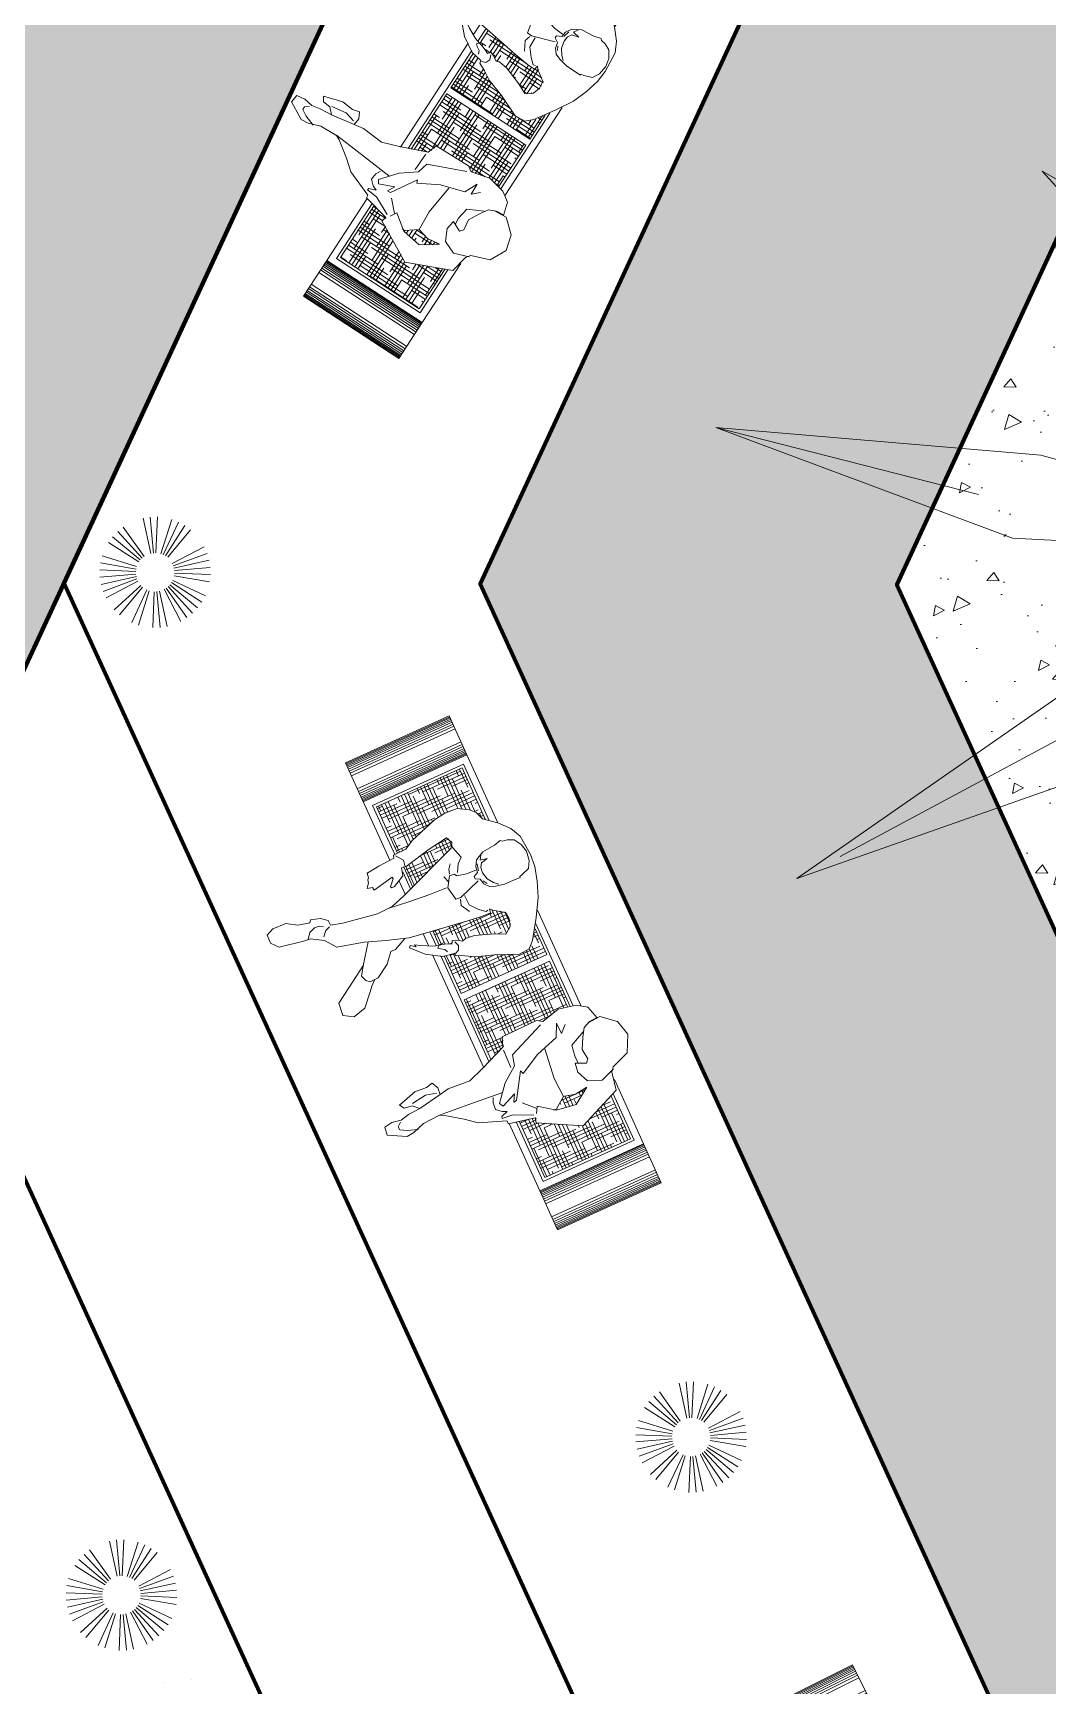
# Model space of a CAD drawing. Header units: millimetres. Extents: x 111 to 1506, y 14 to 566.
# Drawn here: x 217.53 to 222.9, y 136.67 to 145.41 of the extents above; entities that cross this region are included whole.
import ezdxf

# ---------------------------------------------------------------- set-up
doc = ezdxf.new("R2010")
doc.units = ezdxf.units.MM
for name, color, linetype, lineweight in [('ARBOLES', 78, 'Continuous', 5), ('G', 254, 'Continuous', 5), ('GRASS', 56, 'Continuous', 0), ('mobiliario', 45, 'Continuous', 13), ('PALMERAS114', 114, 'Continuous', 5), ('PLUMA 0.00', 252, 'Continuous', 0), ('trazado', 253, 'Continuous', 5), ('Trees', 82, 'Continuous', 0)]:
    doc.layers.add(name, color=color, linetype=linetype, lineweight=lineweight)
doc.styles.add('ATTR', font='romans.shx', dxfattribs={"width": 0.8, "height": 2.52})
pattern_1 = [(22.914772, (797.12783, 1599.99595), (0.097837146, 0.241122153), [0.552, -0.184]), (112.914772, (797.29731, 1600.0676), (0.097837146, 0.241122153), [0.552, -0.184])]
pattern_2 = [(360, (2.309277, 33.903915), (0.05, 0.0125), [0.2, -0.1]), (90, (2.309277, 33.903915), (-0.0125, -0.05), [0.2, -0.1])]

# ---------------------------------------------------------------- blocks, each defined once
blk = doc.blocks.new('persona 1')
at = {"layer": 'mobiliario', "color": 32, "lineweight": 9}
for p, q in [((768301.7249, 8993267.208), (768301.7749, 8993267.2519)), ((768301.7749, 8993267.2519), (768301.8256, 8993267.2761)), ((768301.8158, 8993267.2141), (768301.8293, 8993267.2442)), ((768301.8256, 8993267.2761), (768301.9237, 8993267.285)), ((768301.8293, 8993267.2442), (768301.8629, 8993267.2653)), ((768301.8629, 8993267.2653), (768301.902, 8993267.2743)), ((768301.902, 8993267.2743), (768301.9465, 8993267.2687)), ((768301.9237, 8993267.285), (768301.983, 8993267.28)), ((768301.9465, 8993267.2687), (768301.9793, 8993267.2503)), ((768301.9793, 8993267.2503), (768301.9931, 8993267.2114)), ((768301.983, 8993267.28), (768302.0501, 8993267.263)), ((768302.0501, 8993267.263), (768302.1202, 8993267.2363)), ((768302.1202, 8993267.2363), (768302.2033, 8993267.1879)), ((768301.6781, 8993267.1494), (768301.7249, 8993267.208)), ((768301.8047, 8993267.1841), (768301.8117, 8993267.1918)), ((768301.8134, 8993267.1499), (768301.8047, 8993267.1841)), ((768301.8117, 8993267.1918), (768301.8158, 8993267.2141)), ((768301.8202, 8993267.0866), (768301.8134, 8993267.1499)), ((768301.9931, 8993267.2114), (768301.9962, 8993267.1968)), ((768301.9962, 8993267.1968), (768302.0011, 8993267.197)), ((768302.0001, 8993267.16), (768301.9994, 8993267.118)), ((768302.0011, 8993267.197), (768302.0001, 8993267.16)), ((768302.2033, 8993267.1879), (768302.2944, 8993267.1275)), ((768301.5856, 8993267.0619), (768301.6155, 8993267.1124)), ((768301.6155, 8993267.1124), (768301.6392, 8993267.1355)), ((768301.6392, 8993267.1355), (768301.6781, 8993267.1494)), ((768301.8423, 8993267.0452), (768301.8202, 8993267.0866)), ((768301.8284, 8993267.0738), (768301.8498, 8993267.0601)), ((768301.8498, 8993267.0601), (768301.8567, 8993267.0937)), ((768301.8567, 8993267.0937), (768301.8643, 8993267.0607)), ((768301.9436, 8993267.0535), (768301.9719, 8993267.0734)), ((768301.9719, 8993267.0734), (768301.9877, 8993267.0927)), ((768301.9912, 8993267.0758), (768301.98, 8993267.0483)), ((768301.9994, 8993267.118), (768301.9912, 8993267.0758)), ((768302.2944, 8993267.1275), (768302.3227, 8993267.0966)), ((768302.3227, 8993267.0966), (768302.3273, 8993267.045)), ((768301.5807, 8993267.0001), (768301.5856, 8993267.0619)), ((768301.5904, 8993266.9438), (768301.5807, 8993267.0001)), ((768301.87, 8993267.029), (768301.8423, 8993267.0452)), ((768301.8603, 8993267.04), (768301.8922, 8993267.0329)), ((768301.8643, 8993267.0607), (768301.8835, 8993267.049)), ((768301.8971, 8993267.0249), (768301.87, 8993267.029)), ((768301.8851, 8993267.0222), (768301.882, 8993266.9753)), ((768301.8835, 8993267.049), (768301.9085, 8993267.0459)), ((768301.908, 8993267.0035), (768301.8971, 8993267.0249)), ((768301.9199, 8993267.0024), (768301.908, 8993267.0035)), ((768301.9085, 8993267.0459), (768301.9436, 8993267.0535)), ((768301.9318, 8993267.0237), (768301.9199, 8993267.0024)), ((768301.9586, 8993267.0301), (768301.9318, 8993267.0237)), ((768301.9711, 8993266.905), (768301.9347, 8993267.0119)), ((768301.9438, 8993267.0333), (768301.9633, 8993267.0441)), ((768301.98, 8993267.0483), (768301.9586, 8993267.0301)), ((768302.0872, 8993267.0156), (768302.0753, 8993267.0053)), ((768302.0753, 8993267.0053), (768302.0952, 8993267.0012)), ((768302.081, 8993266.9858), (768302.0782, 8993266.9956)), ((768302.1221, 8993267.0663), (768302.0872, 8993267.0156)), ((768302.0952, 8993267.0012), (768302.0943, 8993266.9617)), ((768302.1564, 8993267.0702), (768302.1221, 8993267.0663)), ((768302.1913, 8993267.0593), (768302.1564, 8993267.0702)), ((768302.2148, 8993267.0257), (768302.1913, 8993267.0593)), ((768302.1921, 8993266.978), (768302.2148, 8993267.0257)), ((768302.3273, 8993267.045), (768302.2823, 8993266.9397)), ((768301.6352, 8993266.8076), (768301.5904, 8993266.9438)), ((768301.7196, 8993266.9737), (768301.6906, 8993266.9602)), ((768301.6906, 8993266.9602), (768301.7043, 8993266.8646)), ((768301.7423, 8993266.9598), (768301.7196, 8993266.9737)), ((768301.7351, 8993266.9642), (768301.7785, 8993266.9785)), ((768301.8551, 8993266.6662), (768301.7423, 8993266.9598)), ((768301.7785, 8993266.9785), (768301.8004, 8993266.9843)), ((768301.8004, 8993266.9843), (768301.8237, 8993266.9582)), ((768301.8281, 8993266.9091), (768301.8077, 8993266.9255)), ((768301.8237, 8993266.9582), (768301.8589, 8993266.9399)), ((768301.8596, 8993266.9227), (768301.8581, 8993266.898)), ((768301.8715, 8993266.9305), (768301.8596, 8993266.9227)), ((768301.882, 8993266.9753), (768301.8715, 8993266.9305)), ((768301.9703, 8993266.9247), (768302.0194, 8993266.9267)), ((768302.0194, 8993266.9267), (768302.0575, 8993266.9578)), ((768302.0575, 8993266.9578), (768302.081, 8993266.9858)), ((768302.0943, 8993266.9617), (768302.0849, 8993266.8899)), ((768302.1612, 8993266.8905), (768302.1921, 8993266.978)), ((768302.2823, 8993266.9397), (768302.2538, 8993266.8523)), ((768301.7043, 8993266.8646), (768301.7343, 8993266.7328)), ((768301.8505, 8993266.9026), (768301.8281, 8993266.9091)), ((768301.8833, 8993266.8842), (768301.8517, 8993266.8731)), ((768301.8581, 8993266.898), (768301.9061, 8993266.8679)), ((768301.8998, 8993266.7789), (768301.9038, 8993266.8628)), ((768301.9061, 8993266.8679), (768301.9696, 8993266.8803)), ((768301.9696, 8993266.8803), (768301.9711, 8993266.905)), ((768301.9786, 8993266.9004), (768302.0061, 8993266.8916)), ((768302.0061, 8993266.8916), (768302.0494, 8993266.9155)), ((768302.0849, 8993266.8899), (768302.0446, 8993266.6074)), ((768302.1556, 8993266.8459), (768302.1612, 8993266.8905)), ((768302.1612, 8993266.8289), (768302.1556, 8993266.8459)), ((768302.2538, 8993266.8523), (768302.2285, 8993266.8094)), ((768301.6592, 8993266.7643), (768301.6352, 8993266.8076)), ((768301.6617, 8993266.7003), (768301.6592, 8993266.7643)), ((768301.8893, 8993266.675), (768301.8998, 8993266.7789)), ((768302.1383, 8993266.7861), (768302.1473, 8993266.8086)), ((768302.1535, 8993266.7768), (768302.1383, 8993266.7861)), ((768302.1444, 8993266.7592), (768302.1535, 8993266.7768)), ((768302.1473, 8993266.8086), (768302.1612, 8993266.8289)), ((768302.1722, 8993266.8022), (768302.1503, 8993266.794)), ((768302.1922, 8993266.7932), (768302.1722, 8993266.8022)), ((768302.1981, 8993266.7688), (768302.188, 8993266.7142)), ((768302.2004, 8993266.7738), (768302.1922, 8993266.7932)), ((768302.2103, 8993266.7717), (768302.1981, 8993266.7688)), ((768302.2285, 8993266.8094), (768302.2103, 8993266.7717)), ((768301.6742, 8993266.6959), (768301.6617, 8993266.7003)), ((768301.7023, 8993266.7328), (768301.6676, 8993266.7079)), ((768301.6799, 8993266.6172), (768301.6742, 8993266.6959)), ((768301.7333, 8993266.7272), (768301.7023, 8993266.7328)), ((768301.7343, 8993266.7328), (768301.7303, 8993266.7105)), ((768301.7303, 8993266.7105), (768301.7676, 8993266.6996)), ((768301.7676, 8993266.6996), (768301.797, 8993266.6442)), ((768302.0999, 8993266.6416), (768302.1249, 8993266.6919)), ((768302.1249, 8993266.6919), (768302.1337, 8993266.7194)), ((768302.1337, 8993266.7194), (768302.1355, 8993266.7342)), ((768302.1355, 8993266.7342), (768302.1444, 8993266.7592)), ((768302.1357, 8993266.716), (768302.1434, 8993266.7101)), ((768302.1434, 8993266.7101), (768302.1518, 8993266.7192)), ((768302.188, 8993266.7142), (768302.1441, 8993266.6434)), ((768302.1518, 8993266.7192), (768302.1623, 8993266.7371)), ((768302.1623, 8993266.7371), (768302.1782, 8993266.744)), ((768301.6874, 8993266.5535), (768301.6799, 8993266.6172)), ((768301.7621, 8993266.6526), (768301.7523, 8993266.6522)), ((768301.7523, 8993266.6522), (768301.7737, 8993266.5496)), ((768301.7903, 8993266.6266), (768301.7621, 8993266.6526)), ((768301.7975, 8993266.6294), (768301.7903, 8993266.6266)), ((768301.797, 8993266.6442), (768301.7975, 8993266.6294)), ((768301.8777, 8993266.5957), (768301.8551, 8993266.6662)), ((768301.8786, 8993266.574), (768301.8893, 8993266.675)), ((768302.0795, 8993266.5964), (768302.0958, 8993266.6193)), ((768302.0837, 8993266.6163), (768302.0999, 8993266.6416)), ((768302.0958, 8993266.6193), (768302.0837, 8993266.6163)), ((768302.1441, 8993266.6434), (768302.0872, 8993266.5894)), ((768301.7097, 8993266.5495), (768301.6874, 8993266.5535)), ((768301.7174, 8993266.5424), (768301.7097, 8993266.5495)), ((768301.7322, 8993266.5405), (768301.7174, 8993266.5424)), ((768301.745, 8993266.5287), (768301.7322, 8993266.5405)), ((768301.7589, 8993266.549), (768301.7526, 8993266.5241)), ((768301.7737, 8993266.5496), (768301.7589, 8993266.549)), ((768301.8808, 8993266.5194), (768301.8777, 8993266.5957)), ((768302.0446, 8993266.6074), (768302.0095, 8993266.5024)), ((768302.0676, 8993266.527), (768302.0379, 8993266.5872)), ((768302.0872, 8993266.5894), (768302.0795, 8993266.5964)), ((768301.7526, 8993266.5241), (768301.745, 8993266.5287)), ((768301.853, 8993266.3532), (768301.8808, 8993266.5194)), ((768302.0095, 8993266.5024), (768301.9764, 8993266.4075)), ((768302.0661, 8993266.5023), (768302.0676, 8993266.527)), ((768302.1145, 8993266.4623), (768302.0661, 8993266.5023)), ((768302.1541, 8993266.3974), (768302.1145, 8993266.4623)), ((768301.9764, 8993266.4075), (768301.9446, 8993266.2805)), ((768301.9823, 8993266.4245), (768302.0744, 8993266.3572)), ((768302.1557, 8993266.3556), (768302.1541, 8993266.3974)), ((768302.178, 8993266.354), (768302.1547, 8993266.3808)), ((768301.8381, 8993266.2959), (768301.853, 8993266.3532)), ((768302.0717, 8993266.3593), (768302.1406, 8993266.2535)), ((768302.0744, 8993266.3572), (768302.115, 8993266.3293)), ((768302.115, 8993266.3293), (768302.1416, 8993266.3402)), ((768302.1416, 8993266.3402), (768302.1557, 8993266.3556)), ((768302.1985, 8993266.336), (768302.178, 8993266.354)), ((768302.1985, 8993266.336), (768302.2579, 8993266.2819)), ((768301.7771, 8993266.222), (768301.79, 8993266.2669)), ((768301.7873, 8993266.2126), (768301.7771, 8993266.222)), ((768301.79, 8993266.2669), (768301.8135, 8993266.2949)), ((768301.8135, 8993266.2949), (768301.8381, 8993266.2959)), ((768301.8189, 8993266.2237), (768301.8204, 8993266.2459)), ((768301.8299, 8993266.1946), (768301.8189, 8993266.2237)), ((768301.8204, 8993266.2459), (768301.832, 8993266.2637)), ((768301.8516, 8993266.2669), (768301.8433, 8993266.2888)), ((768301.8746, 8993266.2457), (768301.8516, 8993266.2669)), ((768301.892, 8993266.2414), (768301.8573, 8993266.1858)), ((768301.9446, 8993266.2805), (768301.892, 8993266.2414)), ((768302.1869, 8993266.1812), (768302.1406, 8993266.2535)), ((768302.2579, 8993266.2819), (768302.2749, 8993266.2204)), ((768301.7447, 8993266.1098), (768301.7748, 8993266.1579)), ((768301.7748, 8993266.1579), (768301.7873, 8993266.2126)), ((768301.8554, 8993266.1734), (768301.8299, 8993266.1946)), ((768301.8538, 8993266.1512), (768301.8325, 8993266.0347)), ((768301.8573, 8993266.1858), (768301.8538, 8993266.1512)), ((768302.2475, 8993266.1742), (768302.1869, 8993266.1812)), ((768302.2749, 8993266.2204), (768302.2475, 8993266.1742)), ((768301.7425, 8993266.0432), (768301.7447, 8993266.1098)), ((768301.7587, 8993266.0069), (768301.7425, 8993266.0432)), ((768301.7981, 8993266.006), (768301.7587, 8993266.0069)), ((768301.8325, 8993266.0347), (768301.7981, 8993266.006))]:
    blk.add_line(p, q, dxfattribs=at)
blk = doc.blocks.new('persona 2')
at = {"layer": 'mobiliario', "color": 32, "lineweight": 9}
for p, q in [((768302.5011, 8993267.2614), (768302.5569, 8993267.3259)), ((768302.5569, 8993267.3259), (768302.6311, 8993267.3463)), ((768302.6311, 8993267.3463), (768302.7096, 8993267.3066)), ((768302.7096, 8993267.3066), (768302.7416, 8993267.2198)), ((768302.407, 8993267.182), (768302.4385, 8993267.2281)), ((768302.4385, 8993267.2281), (768302.5022, 8993267.2463)), ((768302.502, 8993267.207), (768302.4992, 8993267.2455)), ((768302.5056, 8993267.1996), (768302.5011, 8993267.2614)), ((768302.3905, 8993267.0977), (768302.407, 8993267.182)), ((768302.5181, 8993267.1734), (768302.502, 8993267.207)), ((768302.5562, 8993267.1489), (768302.5181, 8993267.1734)), ((768302.5342, 8993267.1595), (768302.5698, 8993267.0864)), ((768302.7416, 8993267.2198), (768302.7623, 8993267.2046)), ((768302.7508, 8993267.2174), (768302.7771, 8993267.1467)), ((768302.7623, 8993267.2046), (768302.8467, 8993267.188)), ((768302.8467, 8993267.188), (768302.9361, 8993266.9783)), ((768302.4121, 8993267.0086), (768302.3905, 8993267.0977)), ((768302.4692, 8993267.0973), (768302.5002, 8993267.0648)), ((768302.6081, 8993267.1209), (768302.5562, 8993267.1489)), ((768302.5698, 8993267.0864), (768302.6264, 8993267.0769)), ((768302.659, 8993267.1276), (768302.6081, 8993267.1209)), ((768302.6264, 8993267.0769), (768302.6565, 8993267.0791)), ((768302.653, 8993267.0652), (768302.6752, 8993267.1137)), ((768302.6752, 8993267.1137), (768302.659, 8993267.1276)), ((768302.7514, 8993267.0844), (768302.6958, 8993267.0592)), ((768302.7771, 8993267.1467), (768302.7514, 8993267.0844)), ((768302.3958, 8993266.9832), (768302.4121, 8993267.0086)), ((768302.5002, 8993267.0648), (768302.4459, 8993267.0639)), ((768302.4459, 8993267.0639), (768302.507, 8993267.0336)), ((768302.507, 8993267.0336), (768302.5424, 8993266.9212)), ((768302.6958, 8993267.0592), (768302.653, 8993267.0652)), ((768302.7716, 8993266.9514), (768302.7858, 8993267.0068)), ((768302.7858, 8993267.0068), (768302.7768, 8993267.0681)), ((768302.7768, 8993267.0681), (768302.8308, 8993266.9904)), ((768302.3996, 8993266.8051), (768302.3958, 8993266.9832)), ((768302.4957, 8993266.8151), (768302.4224, 8993266.9912)), ((768302.5333, 8993266.9629), (768302.6767, 8993266.946)), ((768302.5424, 8993266.9212), (768302.5964, 8993266.8238)), ((768302.6767, 8993266.946), (768302.7716, 8993266.9514)), ((768302.7716, 8993266.9514), (768302.8119, 8993266.8968)), ((768302.8308, 8993266.9904), (768302.8165, 8993266.8956)), ((768302.9361, 8993266.9783), (768302.8322, 8993266.7834)), ((768302.8165, 8993266.8956), (768302.763, 8993266.8207)), ((768302.4446, 8993266.7887), (768302.3996, 8993266.8051)), ((768302.4961, 8993266.6624), (768302.4446, 8993266.7887)), ((768302.4585, 8993266.7852), (768302.5464, 8993266.7825)), ((768302.5465, 8993266.8021), (768302.4957, 8993266.8151)), ((768302.6017, 8993266.729), (768302.5465, 8993266.8021)), ((768302.5964, 8993266.8238), (768302.5801, 8993266.8181)), ((768302.5801, 8993266.8181), (768302.699, 8993266.7436)), ((768302.771, 8993266.8138), (768302.7187, 8993266.7631)), ((768302.752, 8993266.7005), (768302.7941, 8993266.7882)), ((768302.763, 8993266.8207), (768302.793, 8993266.8032)), ((768302.8091, 8993266.7893), (768302.7819, 8993266.6634)), ((768302.8322, 8993266.7834), (768302.8091, 8993266.7893)), ((768302.679, 8993266.665), (768302.6017, 8993266.729)), ((768302.6374, 8993266.6953), (768302.6252, 8993266.5508)), ((768302.7001, 8993266.7285), (768302.6654, 8993266.7472)), ((768302.6654, 8993266.7472), (768302.6964, 8993266.6754)), ((768302.699, 8993266.7436), (768302.7001, 8993266.7285)), ((768302.7483, 8993266.6474), (768302.752, 8993266.7005)), ((768302.5247, 8993266.5814), (768302.4961, 8993266.6624)), ((768302.6407, 8993266.6502), (768302.6627, 8993266.6397)), ((768302.6627, 8993266.6397), (768302.6962, 8993266.636)), ((768302.6964, 8993266.6754), (768302.679, 8993266.665)), ((768302.6962, 8993266.636), (768302.7171, 8993266.6602)), ((768302.7171, 8993266.6602), (768302.7276, 8993266.6821)), ((768302.7669, 8993266.6623), (768302.72, 8993266.5365)), ((768302.7276, 8993266.6821), (768302.7391, 8993266.6497)), ((768302.7391, 8993266.6497), (768302.7483, 8993266.6474)), ((768302.7819, 8993266.6634), (768302.7669, 8993266.6623)), ((768302.5173, 8993266.475), (768302.5247, 8993266.5814)), ((768302.6252, 8993266.5508), (768302.6119, 8993266.3869)), ((768302.72, 8993266.5365), (768302.677, 8993266.4835)), ((768302.5252, 8993266.4287), (768302.5173, 8993266.475)), ((768302.677, 8993266.4835), (768302.6235, 8993266.4086)), ((768302.4619, 8993266.4167), (768302.4917, 8993266.4324)), ((768302.4695, 8993266.3839), (768302.4619, 8993266.4167)), ((768302.4646, 8993266.3261), (768302.4695, 8993266.3839)), ((768302.4917, 8993266.4324), (768302.5252, 8993266.4287)), ((768302.5124, 8993266.4172), (768302.4995, 8993266.3664)), ((768302.5252, 8993266.4287), (768302.5455, 8993266.3153)), ((768302.6235, 8993266.4086), (768302.6129, 8993266.3867)), ((768302.6129, 8993266.3867), (768302.616, 8993266.3023)), ((768302.4919, 8993266.2355), (768302.4646, 8993266.3261)), ((768302.4995, 8993266.3664), (768302.5107, 8993266.2947)), ((768302.5455, 8993266.3153), (768302.5188, 8993266.2877)), ((768302.5499, 8993266.2552), (768302.5455, 8993266.3153)), ((768302.616, 8993266.3023), (768302.6275, 8993266.2698)), ((768302.514, 8993266.2496), (768302.4919, 8993266.2355)), ((768302.5188, 8993266.2877), (768302.514, 8993266.2496)), ((768302.559, 8993266.2135), (768302.5499, 8993266.2552)), ((768302.6145, 8993266.219), (768302.6321, 8993266.2687)), ((768302.6275, 8993266.2698), (768302.6368, 8993266.244)), ((768302.6368, 8993266.244), (768302.6411, 8993266.2073)), ((768302.5516, 8993266.1698), (768302.559, 8993266.2135)), ((768302.5574, 8993266.1303), (768302.5516, 8993266.1698)), ((768302.567, 8993266.2065), (768302.582, 8993266.188)), ((768302.582, 8993266.188), (768302.597, 8993266.189)), ((768302.6411, 8993266.2073), (768302.5956, 8993266.1254)), ((768302.597, 8993266.189), (768302.6145, 8993266.219)), ((768302.5956, 8993266.1254), (768302.5574, 8993266.1303))]:
    blk.add_line(p, q, dxfattribs=at)
blk = doc.blocks.new('bloque1')
at = {"layer": 'mobiliario'}
h = blk.add_hatch(dxfattribs=at)
h.set_pattern_fill('HOUND', color=250, scale=0.2, style=0)
h.set_pattern_definition(pattern_2)
h.paths.add_polyline_path([(256.2525, 18.257), (256.2562, 18.3034), (256.2787, 18.3412), (256.2964, 18.3586), (256.3256, 18.369), (256.3306, 18.3753), (256.1335, 18.3753), (256.1335, 18.0453), (256.3128, 18.0453), (256.3114, 18.0802), (256.2935, 18.1127), (256.2598, 18.2148)])
h = blk.add_hatch(dxfattribs=at)
h.set_pattern_fill('HOUND', color=250, scale=0.2, style=0)
h.set_pattern_definition(pattern_2)
h.paths.add_polyline_path([(256.3738, 18.2268), (256.3567, 18.2372), (256.335, 18.2271), (256.3453, 18.1554), (256.3677, 18.0566), (256.3657, 18.0453), (256.4435, 18.0453)])
h.paths.add_polyline_path([(256.7111, 18.2405), (256.7281, 18.2763), (256.7105, 18.3014), (256.6843, 18.3096), (256.6586, 18.3067), (256.6324, 18.2687), (256.6235, 18.2609), (256.6384, 18.2578), (256.6378, 18.2282), (256.6307, 18.1744), (256.6123, 18.0453), (256.6669, 18.0453), (256.6673, 18.0465), (256.6687, 18.0576), (256.6753, 18.0764), (256.6821, 18.0896), (256.6708, 18.0965), (256.6775, 18.1134), (256.6879, 18.1286), (256.6837, 18.1414), (256.6879, 18.1748)])
h.paths.add_polyline_path([(256.853, 18.3753), (256.7535, 18.3753), (256.7878, 18.3526), (256.8091, 18.3294), (256.8125, 18.2907), (256.7788, 18.2118), (256.7574, 18.1462), (256.7384, 18.114), (256.7248, 18.0858), (256.7156, 18.0836), (256.7085, 18.0453), (256.853, 18.0453)])
h = blk.add_hatch(dxfattribs=at)
h.set_pattern_fill('HOUND', color=250, scale=0.2, style=0)
h.set_pattern_definition(pattern_2)
h.paths.add_polyline_path([(257.0489, 18.2496), (257.0611, 18.2686), (257.0449, 18.3354), (257.0527, 18.3753), (256.878, 18.3753), (256.878, 18.0453), (257.1093, 18.0453), (257.0855, 18.1037), (257.0517, 18.116)])
h.paths.add_polyline_path([(257.5635, 18.3753), (257.399, 18.3753), (257.4541, 18.2459), (257.3762, 18.0997), (257.3589, 18.1041), (257.3462, 18.0453), (257.5635, 18.0453)])
h = blk.add_hatch(dxfattribs=at)
h.set_pattern_fill('HOUND', color=250, scale=0.2, style=0)
h.set_pattern_definition(pattern_2)
h.paths.add_polyline_path([(257.3752, 18.2549), (257.3346, 18.3132), (257.3414, 18.2672), (257.3308, 18.2257), (257.361, 18.1848), (257.361, 18.179), (257.3644, 18.1839)])
at = {"layer": 'mobiliario', "color": 250}
for p, q in [((255.9485, 18.0103), (255.9485, 18.4103)), ((256.0985, 18.4103), (255.9485, 18.4103)), ((255.9518, 18.4103), (255.9518, 18.0103)), ((255.9556, 18.4103), (255.9556, 18.0103)), ((255.9607, 18.4103), (255.9607, 18.0103)), ((255.9665, 18.4103), (255.9665, 18.0103)), ((255.973, 18.4103), (255.973, 18.0103)), ((255.9804, 18.4103), (255.9804, 18.0103)), ((255.9884, 18.4103), (255.9884, 18.0103)), ((255.9985, 18.0103), (255.9985, 18.4103)), ((256.0485, 18.0103), (256.0485, 18.4103)), ((256.0585, 18.4103), (256.0585, 18.0103)), ((256.0666, 18.4103), (256.0666, 18.0103)), ((256.074, 18.4103), (256.074, 18.0103)), ((256.0805, 18.4103), (256.0805, 18.0103)), ((256.0863, 18.4103), (256.0863, 18.0103)), ((256.0913, 18.4103), (256.0913, 18.0103)), ((256.0952, 18.4103), (256.0952, 18.0103)), ((256.0985, 18.0103), (256.0985, 18.4103)), ((256.3586, 18.4103), (256.0985, 18.4103)), ((256.0985, 18.4103), (256.0985, 18.0103)), ((257.0653, 18.4103), (256.6981, 18.4103)), ((257.5985, 18.4103), (257.3507, 18.4103)), ((257.5985, 18.0103), (257.5985, 18.4103)), ((257.5985, 18.4103), (257.7485, 18.4103)), ((257.5985, 18.0103), (257.5985, 18.4103)), ((257.6018, 18.4103), (257.6018, 18.0103)), ((257.6056, 18.4103), (257.6056, 18.0103)), ((257.6107, 18.4103), (257.6107, 18.0103)), ((257.6165, 18.4103), (257.6165, 18.0103)), ((257.623, 18.4103), (257.623, 18.0103)), ((257.6304, 18.4103), (257.6304, 18.0103)), ((257.6384, 18.4103), (257.6384, 18.0103)), ((257.6485, 18.0103), (257.6485, 18.4103)), ((257.6985, 18.0103), (257.6985, 18.4103)), ((257.7085, 18.4103), (257.7085, 18.0103)), ((257.7166, 18.4103), (257.7166, 18.0103)), ((257.724, 18.4103), (257.724, 18.0103)), ((257.7305, 18.4103), (257.7305, 18.0103)), ((257.7363, 18.4103), (257.7363, 18.0103)), ((257.7413, 18.4103), (257.7413, 18.0103)), ((257.7452, 18.4103), (257.7452, 18.0103)), ((257.7485, 18.0103), (257.7485, 18.4103)), ((256.3386, 18.3853), (256.1235, 18.3853)), ((256.1235, 18.3853), (256.1235, 18.0353)), ((256.3306, 18.3753), (256.1335, 18.3753)), ((256.1335, 18.3753), (256.1335, 18.0453)), ((257.0547, 18.3853), (256.7385, 18.3853)), ((256.853, 18.3753), (256.7535, 18.3753)), ((256.853, 18.0453), (256.853, 18.3753)), ((257.0527, 18.3753), (256.878, 18.3753)), ((256.878, 18.0453), (256.878, 18.3753)), ((257.5735, 18.3853), (257.3947, 18.3853)), ((257.5635, 18.3753), (257.399, 18.3753)), ((257.5635, 18.0453), (257.5635, 18.3753)), ((257.5735, 18.0353), (257.5735, 18.3853)), ((256.0985, 18.0103), (255.9485, 18.0103)), ((256.0952, 18.0103), (256.324, 18.0103)), ((256.1235, 18.0353), (256.3132, 18.0353)), ((256.1335, 18.0453), (256.3128, 18.0453)), ((256.3657, 18.0453), (256.4435, 18.0453)), ((256.3802, 18.0353), (256.4474, 18.0353)), ((256.404, 18.0103), (256.457, 18.0103)), ((256.6073, 18.0103), (256.653, 18.0103)), ((256.6109, 18.0353), (256.6637, 18.0353)), ((256.6123, 18.0453), (256.6669, 18.0453)), ((256.688, 18.0103), (257.1236, 18.0103)), ((256.7035, 18.0353), (257.1134, 18.0353)), ((256.7085, 18.0453), (256.853, 18.0453)), ((256.878, 18.0453), (257.1093, 18.0453)), ((257.3386, 18.0103), (257.5985, 18.0103)), ((257.344, 18.0353), (257.5735, 18.0353)), ((257.3462, 18.0453), (257.5635, 18.0453)), ((257.5985, 18.0103), (257.7485, 18.0103))]:
    blk.add_line(p, q, dxfattribs=at)
at = {"layer": 'trazado'}
blk.add_line((257.361, 18.1848), (257.361, 18.1717), dxfattribs=at)
at = {"layer": 'mobiliario', "xscale": 0.75, "yscale": 0.75, "zscale": 0.75}
for name, p in [('persona 2', (-575969.748, -6744931.9903)), ('persona 1', (-575969.933, -6744931.9954))]:
    blk.add_blockref(name, p, dxfattribs=at)
blk = doc.blocks.new('A$C772F565F')
at = {"layer": 'mobiliario', "lineweight": 13, "xscale": 1.506646428533565, "yscale": 1.506646428533565, "zscale": 1.506646428533565}
blk.add_blockref('bloque1', (-385.6239, -26.38), dxfattribs=at)
blk = doc.blocks.new('0Q62D')
at = {"color": 0, "linetype": 'ByBlock'}
for p, q in [((-0.05, 1.11), (0.07, 0.48)), ((-0.03, 0.53), (-0.05, 1.11)), ((-0.03, 0.96), (0.02, 0.52)), ((-0.33, 0.67), (-0.16, 0.38)), ((-0.24, 0.34), (-0.33, 0.67)), ((0.1, 0.29), (0.34, 0.61)), ((0.34, 0.61), (0.15, 0.24)), ((-0.99, 0.59), (-0.35, 0.33)), ((-0.47, 0.19), (-0.99, 0.59)), ((-0.47, 0.28), (-0.92, 0.55)), ((-0.02, 0.02), (-0.03, 0.53)), ((0.28, 0.34), (1, 0.54)), ((1, 0.54), (0.36, 0.26)), ((1, 0.54), (0.41, 0.33)), ((0.02, 0.52), (0.05, 0.51)), ((0.07, 0.48), (0, 0.01)), ((-0.16, 0.38), (-0.02, 0.02)), ((-0.35, 0.33), (0, 0)), ((0, 0), (-0.24, 0.34)), ((0.03, 0.05), (0.28, 0.34)), ((-0.44, 0.21), (-0.38, 0.31)), ((0, 0.01), (0.1, 0.29)), ((0.36, 0.26), (0, 0.01)), ((0.08, 0.09), (0.31, 0.27)), ((-0.09, 0.04), (-0.36, 0.22)), ((0.15, 0.24), (0.03, 0.05)), ((-0.05, 0.01), (-0.47, 0.19)), ((0, 0.01), (0.39, 0.1)), ((0.39, 0.1), (0.83, 0.01)), ((-1.16, -0.15), (-0.66, 0.01)), ((-0.66, 0.01), (-0.05, 0.01)), ((-0.01, 0.01), (-0.62, -0.13)), ((0.01, 0), (-0.09, -0.29)), ((0, -0.42), (0.01, 0)), ((0.02, 0.01), (0.12, -0.52)), ((0.33, -0.36), (0.02, 0.01)), ((0.04, 0.01), (0.28, 0.02)), ((0.83, 0.01), (0.39, -0.02)), ((0.77, 0.01), (0.5, 0.01)), ((-0.2, -0.01), (-0.53, -0.04)), ((0.05, -0.01), (0.37, -0.3)), ((0.39, -0.02), (0.05, -0.01)), ((-0.35, -0.31), (-0.01, -0.04)), ((0, -0.03), (-0.3, -0.43)), ((-0.12, -0.23), (0, -0.03)), ((-1.16, -0.15), (-0.72, -0.06)), ((-0.04, -0.06), (-0.31, -0.35)), ((0.02, -0.06), (0.07, -0.48)), ((-0.62, -0.13), (-1.16, -0.15)), ((-0.16, -0.45), (-0.12, -0.23)), ((-0.09, -0.29), (-0.16, -0.45)), ((0.37, -0.3), (0.6, -0.73)), ((-0.64, -0.6), (-0.35, -0.31)), ((0.6, -0.73), (0.33, -0.36)), ((0.49, -0.56), (0.38, -0.38)), ((-0.3, -0.43), (-0.64, -0.6)), ((0.05, -1.18), (0, -0.42)), ((0.12, -0.52), (0.05, -1.18)), ((0.04, -1.08), (0.05, -0.56))]:
    blk.add_line(p, q, dxfattribs=at)
blk = doc.blocks.new('*E434321')
at = {"layer": 'Trees', "linetype": 'ByBlock', "xscale": -0.3276657665147431, "yscale": 0.3276657665147695, "zscale": 0.3276657665147513, "rotation": 77.65882791872079}
blk.add_blockref('0Q62D', (0.57083, -0.51709), dxfattribs=at)
blk = doc.blocks.new('EVG7')
for p, q in [((-9.2, 18.3), (-24.1, 54.3)), ((-6.6, 19.1), (-16.7, 56.9)), ((-3.9, 19.7), (-9, 58.4)), ((1.6, 19.7), (6.7, 58.4)), ((4.2, 19.1), (14.4, 56.9)), ((6.9, 18.3), (21.8, 54.3)), ((-16, 13.7), (-43.6, 41.3)), ((-13.8, 15.4), (-37.7, 46.5)), ((-11.6, 17), (-31.2, 50.9)), ((9.3, 17), (28.8, 50.9)), ((-20.6, 7), (-56.6, 21.9)), ((-17.8, 11.7), (-48.8, 35.4)), ((15.5, 11.7), (46.4, 35.4)), ((17, 9.4), (50.8, 28.9)), ((18.2, 7), (54.3, 21.9)), ((-21.6, 4.4), (-59.1, 14.4)), ((19.8, 1.7), (58.3, 6.7)), ((-22.2, -1.1), (-61.2, -1.1)), ((-22.2, -3.8), (-60.7, -8.9)), ((-20.6, -9.1), (-56.6, -24)), ((-19.4, -11.6), (-53.1, -31.1)), ((-17.8, -13.9), (-48.8, -37.6)), ((-13.8, -17.6), (-37.7, -48.7)), ((11.5, -17.6), (35.3, -48.7)), ((13.6, -15.9), (41.2, -43.5)), ((15.5, -13.9), (46.4, -37.6)), ((19.3, -6.6), (56.8, -16.6)), ((19.8, -1.1), (58.8, -1.1)), ((19.8, -3.8), (58.3, -8.9)), ((-11.6, -19.2), (-31.2, -53)), ((-9.2, -20.5), (-24.1, -56.5)), ((-6.6, -21.3), (-16.7, -59)), ((-3.9, -21.8), (-9, -60.6)), ((-1.2, -22.1), (-1.2, -61.1)), ((4.2, -21.3), (14.4, -59)), ((6.9, -20.5), (21.8, -56.5)), ((9.3, -19.2), (28.8, -53))]:
    blk.add_line(p, q)
at = {"style": 'ATTR', "width": 0.8, "flags": 9}
blk.add_attdef('ESTCODE', (0, 0), '', height=0.7, dxfattribs=at)
blk = doc.blocks.new('E1E')
at = {"layer": 'ARBOLES', "ltscale": 0.2}
for p, q in [((95.781, 56.921), (95.781, 56.921)), ((95.624, 56.838), (95.624, 56.838))]:
    blk.add_line(p, q, dxfattribs=at)

msp = doc.modelspace()

# ---------------------------------------------------------------- hatches: boundary and pattern name
at = {"layer": 'G', "lineweight": 100, "ltscale": 1000}
h = msp.add_hatch(dxfattribs=at)
h.set_pattern_fill('AR-HBONE', color=256, scale=0.046, angle=-22.085228, style=0)
h.set_pattern_definition(pattern_1)
h.paths.add_polyline_path([(219.43818, 151.03111), (221.19856, 150.07294), (207.97251, 121.48582), (209.62068, 129.8113)])
h = msp.add_hatch(dxfattribs=at)
h.set_pattern_fill('AR-HBONE', color=256, scale=0.046, angle=-22.085228, style=0)
h.set_pattern_definition(pattern_1)
edge = h.paths.add_edge_path()
edge.add_line((235.50294, 146.48372), (237.44709, 145.9959))
edge.add_line((237.44709, 145.9959), (222.91738, 100.98918))
edge.add_line((222.91738, 100.98918), (220.93875, 101.37021))
edge.add_line((220.93875, 101.37021), (235.50409, 146.48343))
at = {"layer": 'GRASS', "lineweight": 100, "ltscale": 1000, "true_color": 0x261a0d}
h = msp.add_hatch(dxfattribs=at)
h.set_pattern_fill('GRAVEL', color=28, scale=1.7, angle=-112.085228)
h.set_pattern_definition([(115.927559, (798.24289, 1598.22259), (-9.063970477, 18.354684393), [0.2287112, -22.6424497]), (72.8845124, (798.14289, 1598.42828), (-6.0948382015, -19.542337304), [0.3924756, -38.8550721]), (20.425219, (798.2584, 1598.80337), (-23.7196500766, -8.721708562), [0.2767396, -27.3972554]), (155.1884607, (798.11386, 1599.57752), (30.8660951253, -14.3587663716), [0.3574046, -35.3830487]), (180.748426, (797.789446, 1599.7275), (22.0990378755, 0.206215852), [0.3504635, -34.6959343]), (245.1884607, (797.43901, 1599.72292), (14.3587663716, 30.8660951253), [0.3574046, -35.3830487]), (285.609012, (797.28903, 1599.39851), (-7.4433582763, 26.8701771034), [0.4726493, -46.7922425]), (320.1701, (797.41621, 1598.94329), (30.1815712947, -25.0886977379), [0.4462296, -44.1767465]), (9.3443373, (797.75889, 1598.65748), (25.5918268176, 4.2928312495), [0.358615, -35.5029243]), (63.15113, (798.11275, 1598.7157), (-8.606190085, -16.688723505), [0.4094144, -20.0612964]), (110.3122095, (798.297654, 1599.080984), (-9.6577969326, 25.934088733), [0.5294616, -52.4167375]), (26.728847, (797.46532, 1598.0244), (13.925807081, 7.191793736), [0.1807117, -17.8905362]), (59.384006, (797.626726, 1598.10568), (-11.4598038846, -19.2000753885), [0.3438029, -34.0365694]), (112.91477, (797.8018, 1598.4016), (-1.5752635, 0.6391751), [0.2404157, -2.1637474]), (91.113362, (798.0356, 1598.43513), (-0.045348688, -9.154667853), [0.1294686, -12.8173457]), (179.716181, (798.03308, 1598.56457), (5.36496568, -0.342261915), [0.1830951, -8.971685]), (278.878528, (797.84998, 1598.56548), (1.2330016, -6.004140826), [0.2973793, -9.615239]), (49.479823, (797.8959, 1598.27166), (-2.8536138, -2.51135188), [0.2150347, -5.1608373]), (264.304312, (798.4038, 1599.47822), (-1.665960889, -17.670160563), [0.30124, -29.8228367]), (318.260948, (798.3739, 1599.17847), (-14.771198076, 13.331980626), [0.2527237, -25.0195932]), (181.113362, (798.21093, 1598.14383), (9.154667853, -0.045348688), [0.2589355, -12.6878788]), (231.525231, (797.95205, 1598.138795), (11.1175419693, 13.8351097054), [0.30124, -29.8228367]), (227.358726, (797.42713, 1599.87451), (6.346402741, 6.59796728), [0.290496, -14.2343104]), (182.689912, (797.23035, 1599.66082), (20.523774362, 0.845390995), [0.2434026, -24.0968932]), (314.716181, (796.62928, 1598.76725), (6.59796728, -6.34640274), [0.2589355, -12.6878788]), (265.268796, (796.81146, 1598.58325), (2.008222804, 23.035126246), [0.2849727, -28.2122201]), (317.358726, (796.94247, 1599.53913), (-6.59796728, 6.346402741), [0.145248, -14.3795584]), (349.224704, (796.66763, 1598.86176), (6.9402292, -0.98143706), [0.086683, -8.5816502]), (53.878528, (796.7528, 1598.84556), (-3.49278894, -4.0866154), [0.3504635, -6.658816]), (73.9237776, (796.95938, 1599.12865), (-4.8164879157, -16.391810277), [0.324785, -32.1536694]), (191.60484, (797.7082, 1598.623), (3.78970217, 0.29691323), [0.2451774, -5.8842598]), (241.0719983, (797.468044, 1598.57368), (-14.0165044563, -25.5011294422), [0.4280498, -42.3768565]), (308.860168, (797.261, 1598.19904), (-8.470144022, 10.775280054), [0.1750252, -17.327546]), (337.91477, (797.3708, 1598.0628), (2.2144387, 0.9360884), [0.102, -1.598]), (8.171209, (797.01942, 1599.14098), (-13.5835451655, -1.826828053), [0.2361708, -23.380984]), (295.927559, (797.2532, 1599.17455), (9.063970477, -18.354684393), [0.4574224, -22.4137385]), (247.91477, (797.4532, 1598.7632), (0.9360884, -2.2144387), [0.442, -1.258]), (213.219618, (797.28701, 1598.3536), (-17.418596023, -11.278409134), [0.2687938, -26.6105663]), (141.969376, (797.06215, 1598.20634), (-5.66187891, 4.131964085), [0.2475234, -12.1286634]), (95.560747, (796.86718, 1598.358836), (-3.608307419, 36.321758184), [0.4030105, -39.8981061]), (63.3408504, (796.828124, 1598.75995), (9.8845403712, 19.8392505315), [0.4263583, -42.2094248])])
h.paths.add_polyline_path([(213.01047, 141.72357), (214.18076, 139.66758), (215.31472, 142.11855)])
h.paths.add_polyline_path([(215.94974, 143.4911), (216.83398, 145.40232), (212.69161, 145.25246), (212.54973, 144.54735)])
h.paths.add_polyline_path([(217.36594, 146.55211), (218.0444, 148.01856), (216.60191, 150.41784), (213.73065, 150.48422), (213.54536, 149.55124)])
edge = h.paths.add_edge_path()
edge.add_line((211.27734, 138.13131), (211.11725, 137.32523))
edge.add_line((211.11725, 137.32523), (212.93045, 136.96512))
edge.add_line((212.93045, 136.96512), (213.75212, 138.74111))
edge.add_line((213.75212, 138.74111), (211.27427, 138.13055))
at = {"layer": 'mobiliario', "lineweight": 100, "ltscale": 1000, "true_color": 0xf2e7c4}
h = msp.add_hatch(color=254, dxfattribs=at)
h.dxf.hatch_style = 1
h.paths.add_polyline_path([(217.36594, 146.55211), (217.23649, 146.27233), (213.4789, 149.22202), (213.54536, 149.55124)])
h.paths.add_polyline_path([(214.52062, 154.46186), (214.4337, 154.02421), (216.41896, 150.72215), (213.78997, 150.78293), (213.73065, 150.48422), (216.60191, 150.41784), (218.0444, 148.01856), (218.19663, 148.34758), (216.95689, 150.40963), (219.12743, 150.35945), (219.2648, 150.65635), (216.77393, 150.71394)])
h.paths.add_polyline_path([(216.97523, 145.70763), (216.83398, 145.40232), (212.69161, 145.25246), (212.75167, 145.55483)])
h.paths.add_polyline_path([(212.54973, 144.54735), (212.49092, 144.25148), (215.82266, 143.21643), (215.94974, 143.4911)])
h.paths.add_polyline_path([(212.25453, 143.05164), (212.85262, 142.00089), (215.46767, 142.44914), (215.31472, 142.11855), (213.01047, 141.72357), (214.18076, 139.66758), (214.02598, 139.33304), (212.69596, 141.66966), (211.95483, 141.54263), (212.01741, 141.85773), (212.53811, 141.94698), (212.16524, 142.60206)])
h.paths.add_polyline_path([(213.91346, 139.08984), (213.75212, 138.74111), (211.27734, 138.13131), (211.34186, 138.45618)])
edge = h.paths.add_edge_path()
edge.add_line((211.11725, 137.32523), (211.05881, 137.03097))
edge.add_line((211.05881, 137.03097), (212.80085, 136.685))
edge.add_line((212.80085, 136.685), (212.93045, 136.96512))
edge.add_line((212.93045, 136.96512), (211.11438, 137.3261))
edge.add_line((210.81437, 135.80015), (210.74575, 135.47153))
edge.add_line((210.74575, 135.47153), (211.95207, 134.87201))
edge.add_line((211.95207, 134.87201), (212.09663, 135.16289))
edge.add_line((212.09663, 135.16289), (210.81136, 135.80165))
at = {"layer": 'mobiliario', "lineweight": 100, "ltscale": 1000, "true_color": 0x261a0d}
h = msp.add_hatch(color=28, dxfattribs=at)
h.dxf.hatch_style = 1
h.set_gradient(color1=(0, 0, 255), tint=1)
h.paths.add_polyline_path([(223.72093, 138.94545), (223.03432, 135.63761), (219.89746, 142.49763), (222.31826, 147.72999), (232.94342, 145.06395), (232.70998, 144.3417), (223.03432, 135.63761), (223.72093, 138.94545), (229.25815, 143.92665), (223.43795, 145.38704), (222.09888, 142.49273)])
at = {"layer": 'PLUMA 0.00'}
h = msp.add_hatch(dxfattribs=at)
h.set_pattern_fill('AR-CONC', color=256, scale=0.087, angle=-202.41202, style=0)
h.set_pattern_definition([(207.58798, (797.12783, 1599.99595), (-0.55606707, 0.28838581), [0.06525, -0.71775]), (152.58798, (797.12783, 1599.99595), (-0.13790642, -0.65100102), [0.0522, -0.5742]), (258.039424, (797.0815, 1600.02), (-0.69397349, -0.3626152), [0.05545397, -0.60999364]), (203.77218, (797.0615, 1599.8351), (-0.80346397, 0.48712867), [0.097875, -1.076625]), (254.223615, (796.9945, 1599.8757), (-1.07485014, -0.4734421), [0.083181, -0.91499097]), (148.772144, (797.0615, 1599.8351), (-1.07485014, -0.4734421), [0.0783, -0.8613]), (178.58798, (796.99765, 1599.9085), (-0.346535, 0.52181458), [0.06525, -0.71775]), (123.58798, (796.99765, 1599.9085), (-0.43622723, -0.50251996), [0.0522, -0.5742]), (229.039425, (796.9688, 1599.95197), (-0.78276223, 0.01929461), [0.05545397, -0.60999364]), (195.08798, (797.12783, 1599.99595), (-0.120200875, -0.26370827), [0, -0.56724, 0, -0.5829, 0, -0.576375]), (165.08798, (797.12783, 1599.99595), (-0.34240936, -0.229959456), [0, -0.33234, 0, -0.55419, 0, -0.219675]), (125.08798, (797.3072, 1599.92199), (-0.421864184, 0.19520944), [0, -0.2175, 0, -0.6786, 0, -0.90045]), (115.08798, (797.3876, 1599.8888), (-0.50225299, 0.11292985), [0, -0.28275, 0, -0.45066, 0, -0.63945])])
h.paths.add_polyline_path([(223.72093, 138.94545), (222.09888, 142.49273), (223.43795, 145.38704), (229.25815, 143.92665)])

# ---------------------------------------------------------------- linework, layer by layer
at = {"lineweight": 211, "ltscale": 1000}
msp.add_line((221.19856, 150.07294), (210.26501, 126.44088), dxfattribs=at)
at = {"lineweight": 100, "ltscale": 1000}
for p, q in [((222.34771, 132.32977), (217.69605, 142.50253)), ((221.17905, 131.27847), (216.86653, 140.70958))]:
    msp.add_line(p, q, dxfattribs=at)
for points in [[(219.43818, 151.03111), (221.19856, 150.07294), (210.26052, 126.43118)], [(226.21899, 117.72471), (210.26501, 126.44088), (221.19856, 150.07294), (235.50409, 146.48343), (226.21899, 117.72471)], [(222.34771, 132.32977), (217.69605, 142.50253), (221.19856, 150.07294), (235.50409, 146.48343), (234.44757, 143.21464), (222.34771, 132.32977)], [(223.72093, 138.94545), (223.03432, 135.63761), (219.89746, 142.49763), (222.31826, 147.72999), (232.94342, 145.06395), (232.70998, 144.3417), (223.03432, 135.63761), (223.72093, 138.94545), (229.25815, 143.92665), (223.43795, 145.38704), (222.09888, 142.49273), (223.72093, 138.94545)]]:
    msp.add_lwpolyline(points, dxfattribs=at)
for points in [[(223.03432, 135.63761), (219.89746, 142.49763), (222.31826, 147.72999), (232.94342, 145.06395), (232.70998, 144.3417)], [(223.72093, 138.94545), (222.09888, 142.49273), (223.43795, 145.38704), (229.25815, 143.92665)]]:
    msp.add_lwpolyline(points, close=True, dxfattribs=at)

# ---------------------------------------------------------------- block references
at = {"layer": 'ARBOLES', "color": 0, "xscale": 0.8310831642732954, "yscale": 0.8310831642732954, "zscale": 0.8310831642732954, "rotation": 157.9147716791316}
msp.add_blockref('E1E', (309.77364, 150.5935), dxfattribs=at)
at = {"layer": 'mobiliario', "lineweight": 13}
for p, rotation in [((219.80705, 146.70428), 236.9723960927468), ((218.49701, 141.23822), 294.4052540456193), ((220.65084, 136.17105), 296.5619075519952)]:
    msp.add_blockref('A$C772F565F', p, dxfattribs=dict(at, rotation=rotation))
at = {"layer": 'PALMERAS114', "extrusion": (0, 0, -1), "xscale": -0.004880888891868356, "yscale": 0.004880888891718753, "zscale": -0.004880888891868356, "rotation": 294.9205878507973}
for p in [(-218.17567, 142.56595), (-221.01006, 137.9913), (-217.99778, 137.15534)]:
    msp.add_blockref('EVG7', p, dxfattribs=at)
at = {"layer": 'Trees', "xscale": 9.742862912486911, "yscale": 9.742862912486911, "zscale": 9.742862912486911, "rotation": 99.61477346508465}
msp.add_blockref('*E434321', (220.77984, 136.34516), dxfattribs=at)

doc.saveas('drawing.dxf')
